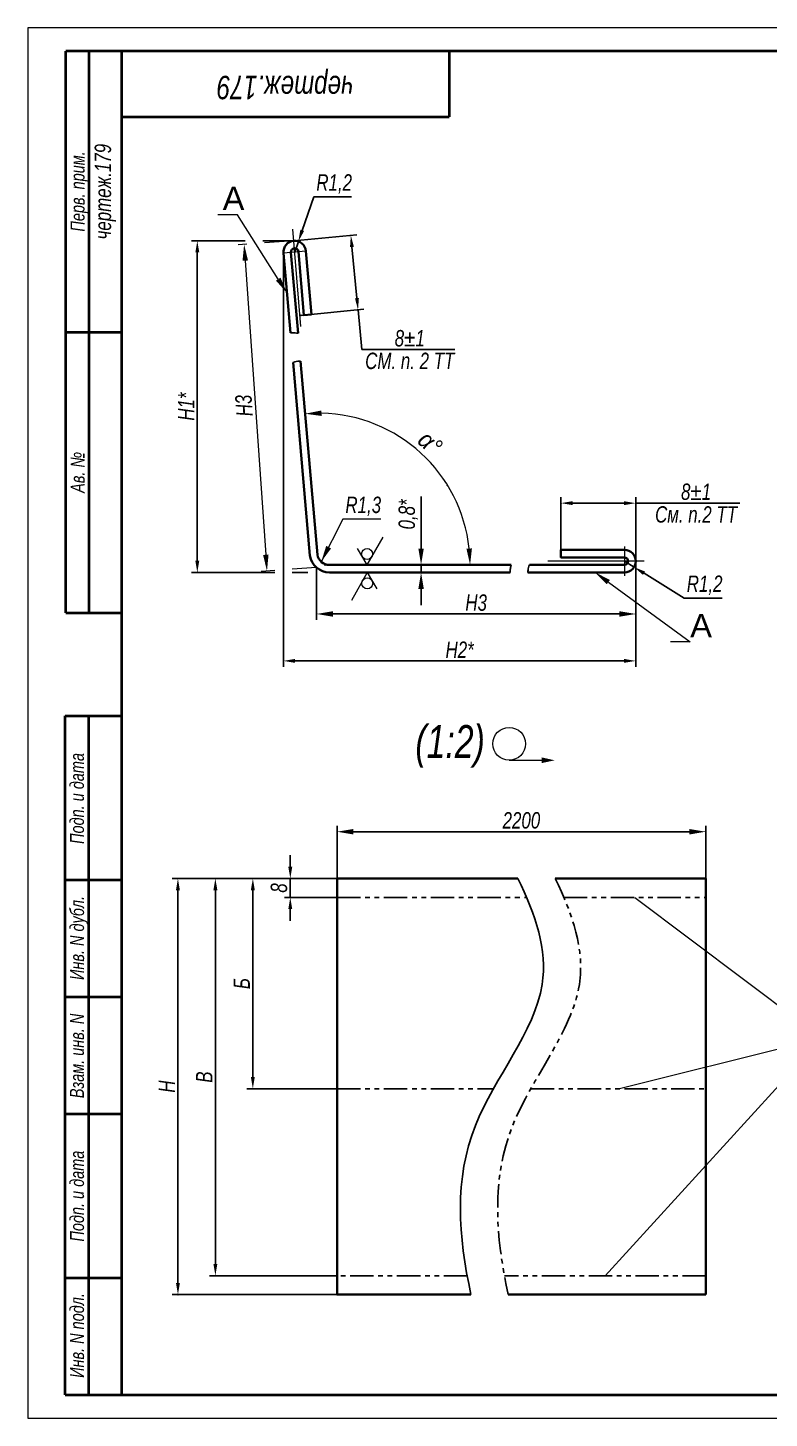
# Model space of a CAD drawing. Header units: millimetres. Extents: x 17332 to 18224, y 974 to 2042.
# Drawn here: x 17771 to 17929.4, y 973.7 to 1270.7 of the extents above; entities that cross this region are included whole.
import ezdxf
from ezdxf import colors
from ezdxf.entities.mleader import LeaderData, LeaderLine
from ezdxf.math import Vec2, Vec3

# ---------------------------------------------------------------- set-up
doc = ezdxf.new("R2010")
doc.units = ezdxf.units.MM
doc.linetypes.add('LT_04', pattern=[20, 10, -2, 2, -2, 2, -2])
doc.layers.add('Layer_01', color=7, linetype='Continuous', plot=False)
for name, color, linetype, lineweight in [('Layer_04', 1, 'Continuous', 15), ('Layer_08', 5, 'Continuous', 13), ('Layer_09', 1, 'Continuous', 15), ('Layer_10', 82, 'Continuous', 13), ('Layer_12', 7, 'Continuous', 35), ('Layer_13', 6, 'Continuous', 13), ('Layer_14', 7, 'Continuous', 40)]:
    doc.layers.add(name, color=color, linetype=linetype, lineweight=lineweight)
doc.layers.add('Layer_05', color=6, linetype='Continuous')
doc.styles.get("Standard").update_dxf_attribs({"font": 'arial.ttf'})
doc.styles.add('Style_01', font='ARIALNI.TTF', dxfattribs={"width": 0.9, "height": 3.5})
doc.dimstyles.new('DimStyle_02', dxfattribs={"dimtxt": 3.5, "dimasz": 2.5, "dimexe": 1.25, "dimexo": 0, "dimtad": 1, "dimlfac": 2, "dimtxsty": 'Style_01', "dimcen": 2.5, "dimazin": 3, "dimtfac": 1, "dimtmove": 0, "dimatfit": 3})
doc.dimstyles.new('DimStyle_03', dxfattribs={"dimtxt": 3.5, "dimasz": 3.5, "dimexe": 1.25, "dimexo": 0, "dimtad": 1, "dimdec": 1, "dimlfac": 0.5, "dimtxsty": 'Style_01', "dimcen": 2.5, "dimazin": 3, "dimtfac": 1, "dimtdec": 1, "dimtmove": 0, "dimatfit": 3})
doc.dimstyles.new('DimStyle_04', dxfattribs={"dimtxt": 3.5, "dimasz": 2.5, "dimexe": 1.25, "dimexo": 0, "dimtad": 1, "dimdec": 1, "dimlfac": 0.5, "dimtxsty": 'Style_01', "dimcen": 2.5, "dimazin": 3, "dimtfac": 1, "dimtdec": 1, "dimtmove": 0, "dimatfit": 3})

# ---------------------------------------------------------------- blocks, each defined once
blk = doc.blocks.new('*D11283')
at = {"layer": 'Layer_01', "color": 0, "ltscale": 0.04}
for p in [(17828.7, 1206.3), (17830.97, 1180.28), (17860.69, 1173.02), (17834.56, 1156), (17855.05, 1156)]:
    blk.add_point(p, dxfattribs=at)
at = {"layer": 'Layer_09', "color": 0, "lineweight": -2, "ltscale": 0.04}
blk.add_line((17855.05, 1156), (17866.77, 1156), dxfattribs=at)
at = {"layer": 'Layer_09', "color": 0, "ltscale": 0.04}
blk.add_arc((17833.1, 1156), 32.42, 6.1891, 88.8109, dxfattribs=at)
for points in [[(17833.79, 1187.83), (17833.75, 1189), (17830.27, 1188.3)], [(17865.91, 1159.53), (17864.74, 1159.47), (17865.52, 1156)]]:
    blk.add_solid(points, dxfattribs=at)
at = {"layer": 'Layer_09', "color": 0, "ltscale": 0.04, "insert": (17856.98, 1182.06), "char_height": 3.5, "attachment_point": 5, "rotation": 317.5, "style": 'Style_01'}
blk.add_mtext('{\\fArial|b0|i1|c0|p34;\\H1.08333x;α%%D}', dxfattribs=at)
blk = doc.blocks.new('*D11322')
at = {"layer": 'Layer_01', "color": 0}
for p in [(17837.11, 1089.02), (17803.11, 1000.15), (17837.11, 1000.15)]:
    blk.add_point(p, dxfattribs=at)
at = {"layer": 'Layer_04', "color": 0, "lineweight": -2}
for p, q in [((17837.11, 1089.02), (17801.86, 1089.02)), ((17803.11, 1086.52), (17803.11, 1002.65)), ((17837.11, 1000.15), (17801.86, 1000.15))]:
    blk.add_line(p, q, dxfattribs=at)
at = {"layer": 'Layer_04', "color": 0}
for points in [[(17802.69, 1086.52), (17803.53, 1086.52), (17803.11, 1089.02)], [(17802.69, 1002.65), (17803.53, 1002.65), (17803.11, 1000.15)]]:
    blk.add_solid(points, dxfattribs=at)
at = {"layer": 'Layer_04', "color": 0, "insert": (17800.73, 1044.58), "char_height": 3.5, "attachment_point": 5, "rotation": 90, "style": 'Style_01'}
blk.add_mtext('H', dxfattribs=at)
blk = doc.blocks.new('*D11287')
at = {"layer": 'Layer_01', "color": 0}
for p in [(17837.11, 1089.02), (17819.11, 1044.12), (17837.11, 1044.12)]:
    blk.add_point(p, dxfattribs=at)
at = {"layer": 'Layer_04', "color": 0, "lineweight": -2}
for p, q in [((17837.11, 1089.02), (17817.86, 1089.02)), ((17819.11, 1086.52), (17819.11, 1046.62)), ((17837.11, 1044.12), (17817.86, 1044.12))]:
    blk.add_line(p, q, dxfattribs=at)
at = {"layer": 'Layer_04', "color": 0}
for points in [[(17818.69, 1086.52), (17819.53, 1086.52), (17819.11, 1089.02)], [(17818.69, 1046.62), (17819.53, 1046.62), (17819.11, 1044.12)]]:
    blk.add_solid(points, dxfattribs=at)
at = {"layer": 'Layer_04', "color": 0, "insert": (17816.73, 1066.57), "char_height": 3.5, "attachment_point": 5, "rotation": 90, "style": 'Style_01'}
blk.add_mtext('Б', dxfattribs=at)
blk = doc.blocks.new('*D11323')
at = {"layer": 'Layer_01', "color": 0}
for p in [(17837.11, 1089.02), (17811.11, 1004.18), (17837.11, 1004.18)]:
    blk.add_point(p, dxfattribs=at)
at = {"layer": 'Layer_04', "color": 0, "lineweight": -2}
for p, q in [((17837.11, 1089.02), (17809.86, 1089.02)), ((17811.11, 1086.52), (17811.11, 1006.68)), ((17837.11, 1004.18), (17809.86, 1004.18))]:
    blk.add_line(p, q, dxfattribs=at)
at = {"layer": 'Layer_04', "color": 0}
for points in [[(17810.69, 1086.52), (17811.53, 1086.52), (17811.11, 1089.02)], [(17810.69, 1006.68), (17811.53, 1006.68), (17811.11, 1004.18)]]:
    blk.add_solid(points, dxfattribs=at)
at = {"layer": 'Layer_04', "color": 0, "insert": (17808.73, 1046.6), "char_height": 3.5, "attachment_point": 5, "rotation": 90, "style": 'Style_01'}
blk.add_mtext('B', dxfattribs=at)
blk = doc.blocks.new('*D11324')
at = {"layer": 'Layer_01', "color": 0}
for p in [(17827.11, 1089.02), (17837.11, 1089.02), (17837.11, 1084.99)]:
    blk.add_point(p, dxfattribs=at)
at = {"layer": 'Layer_04', "color": 0, "lineweight": -2}
for p, q in [((17827.11, 1091.52), (17827.11, 1094.02)), ((17837.11, 1089.02), (17825.86, 1089.02)), ((17827.11, 1084.99), (17827.11, 1089.02)), ((17837.11, 1084.99), (17825.86, 1084.99)), ((17827.11, 1082.49), (17827.11, 1079.99))]:
    blk.add_line(p, q, dxfattribs=at)
at = {"layer": 'Layer_04', "color": 0}
for points in [[(17826.69, 1091.52), (17827.53, 1091.52), (17827.11, 1089.02)], [(17826.69, 1082.49), (17827.53, 1082.49), (17827.11, 1084.99)]]:
    blk.add_solid(points, dxfattribs=at)
at = {"layer": 'Layer_04', "color": 0, "insert": (17824.7, 1087), "char_height": 3.5, "attachment_point": 5, "rotation": 90, "style": 'Style_01'}
blk.add_mtext('8', dxfattribs=at)
blk = doc.blocks.new('*D11325')
at = {"layer": 'Layer_01', "color": 0}
for p in [(17828.05, 1225.25), (17807.25, 1154.4), (17835.47, 1154.4)]:
    blk.add_point(p, dxfattribs=at)
at = {"layer": 'Layer_04', "color": 0, "lineweight": -2}
for p, q in [((17817.48, 1225.25), (17806, 1225.25)), ((17828.05, 1225.25), (17821.23, 1225.25)), ((17807.25, 1222.75), (17807.25, 1156.9)), ((17823.78, 1154.4), (17806, 1154.4)), ((17830.85, 1154.4), (17827.53, 1154.4)), ((17835.47, 1154.4), (17834.6, 1154.4))]:
    blk.add_line(p, q, dxfattribs=at)
at = {"layer": 'Layer_04', "color": 0}
for points in [[(17806.83, 1222.75), (17807.67, 1222.75), (17807.25, 1225.25)], [(17806.83, 1156.9), (17807.67, 1156.9), (17807.25, 1154.4)]]:
    blk.add_solid(points, dxfattribs=at)
at = {"layer": 'Layer_04', "color": 0, "insert": (17804.87, 1189.83), "char_height": 3.5, "attachment_point": 5, "rotation": 90, "style": 'Style_01'}
blk.add_mtext('H1*', dxfattribs=at)
blk = doc.blocks.new('*D11326')
at = {"layer": 'Layer_01', "color": 0}
for p in [(17825.65, 1222.85), (17900.9, 1156.8), (17900.9, 1135.51)]:
    blk.add_point(p, dxfattribs=at)
at = {"layer": 'Layer_04', "color": 0, "lineweight": -2}
for p, q in [((17825.65, 1222.85), (17825.65, 1134.26)), ((17900.9, 1156.8), (17900.9, 1134.26)), ((17828.15, 1135.51), (17898.4, 1135.51))]:
    blk.add_line(p, q, dxfattribs=at)
at = {"layer": 'Layer_04', "color": 0}
for points in [[(17828.15, 1135.93), (17828.15, 1135.09), (17825.65, 1135.51)], [(17898.4, 1135.93), (17898.4, 1135.09), (17900.9, 1135.51)]]:
    blk.add_solid(points, dxfattribs=at)
at = {"layer": 'Layer_04', "color": 0, "insert": (17863.28, 1137.89), "char_height": 3.5, "attachment_point": 5, "style": 'Style_01'}
blk.add_mtext('H2*', dxfattribs=at)
blk = doc.blocks.new('*D11320')
at = {"layer": 'Layer_01', "color": 0}
for p in [(17884.9, 1169.2), (17884.9, 1157.6), (17900.9, 1156.8)]:
    blk.add_point(p, dxfattribs=at)
at = {"layer": 'Layer_04', "color": 0, "lineweight": -2}
for p, q in [((17884.9, 1157.6), (17884.9, 1170.45)), ((17900.9, 1156.8), (17900.9, 1170.45)), ((17887.4, 1169.2), (17898.4, 1169.2)), ((17900.9, 1169.2), (17923.17, 1169.2))]:
    blk.add_line(p, q, dxfattribs=at)
at = {"layer": 'Layer_04', "color": 0}
for points in [[(17887.4, 1169.62), (17887.4, 1168.79), (17884.9, 1169.2)], [(17898.4, 1169.62), (17898.4, 1168.79), (17900.9, 1169.2)]]:
    blk.add_solid(points, dxfattribs=at)
at = {"layer": 'Layer_04', "color": 0, "char_height": 3.5, "attachment_point": 5, "style": 'Style_01'}
for s, insert in [('8%%P1', (17913.79, 1171.62)), ('См. п.2 ТТ', (17913.79, 1166.77))]:
    blk.add_mtext(s, dxfattribs=dict(at, insert=insert))
blk = doc.blocks.new('*D11321')
at = {"layer": 'Layer_01', "color": 0}
for p in [(17827.84, 1225.24), (17829.38, 1209.31), (17841.58, 1210.49)]:
    blk.add_point(p, dxfattribs=at)
at = {"layer": 'Layer_04', "color": 0, "lineweight": -2}
for p, q in [((17827.84, 1225.24), (17841.29, 1226.54)), ((17840.28, 1223.93), (17841.34, 1212.98)), ((17829.38, 1209.31), (17842.83, 1210.61)), ((17841.58, 1210.49), (17842.4, 1202)), ((17842.4, 1202), (17862.24, 1202))]:
    blk.add_line(p, q, dxfattribs=at)
at = {"layer": 'Layer_04', "color": 0}
for points in [[(17840.7, 1223.97), (17839.87, 1223.89), (17840.04, 1226.42)], [(17841.76, 1213.02), (17840.93, 1212.94), (17841.58, 1210.49)]]:
    blk.add_solid(points, dxfattribs=at)
at = {"layer": 'Layer_04', "color": 0, "char_height": 3.5, "attachment_point": 5, "style": 'Style_01'}
for s, insert in [('8%%P1', (17852.63, 1204.41)), ('СМ. п. 2 ТТ', (17852.63, 1199.57))]:
    blk.add_mtext(s, dxfattribs=dict(at, insert=insert))
blk = doc.blocks.new('*D11284')
at = {"layer": 'Layer_01', "color": 0}
for p in [(17828.84, 1225.12), (17828.05, 1222.85)]:
    blk.add_point(p, dxfattribs=at)
at = {"layer": 'Layer_04', "color": 0, "lineweight": -2}
for p, q in [((17832.13, 1234.64), (17829.65, 1227.48)), ((17840.22, 1234.64), (17832.13, 1234.64)), ((17828.05, 1222.85), (17828.84, 1225.12))]:
    blk.add_line(p, q, dxfattribs=at)
at = {"layer": 'Layer_04', "color": 0}
blk.add_solid([(17829.26, 1227.61), (17830.05, 1227.34), (17828.84, 1225.12)], dxfattribs=at)
at = {"layer": 'Layer_04', "color": 0, "insert": (17836.49, 1237.38), "char_height": 3.5, "attachment_point": 5, "style": 'Style_01'}
blk.add_mtext('R1,2', dxfattribs=at)
blk = doc.blocks.new('*D11285')
at = {"layer": 'Layer_01', "color": 0}
for p in [(17898.5, 1156.8), (17900.54, 1155.54)]:
    blk.add_point(p, dxfattribs=at)
at = {"layer": 'Layer_04', "color": 0, "lineweight": -2}
for p, q in [((17898.5, 1156.8), (17900.54, 1155.54)), ((17911.26, 1148.93), (17902.67, 1154.23)), ((17919.35, 1148.93), (17911.26, 1148.93))]:
    blk.add_line(p, q, dxfattribs=at)
at = {"layer": 'Layer_04', "color": 0}
blk.add_solid([(17902.89, 1154.59), (17902.45, 1153.88), (17900.54, 1155.54)], dxfattribs=at)
at = {"layer": 'Layer_04', "color": 0, "insert": (17915.62, 1151.67), "char_height": 3.5, "attachment_point": 5, "style": 'Style_01'}
blk.add_mtext('R1,2', dxfattribs=at)
blk = doc.blocks.new('*D11286')
at = {"layer": 'Layer_01', "color": 0}
for p in [(17859.58, 1156), (17855.05, 1154.4), (17855.99, 1154.4)]:
    blk.add_point(p, dxfattribs=at)
at = {"layer": 'Layer_04', "color": 0, "lineweight": -2}
for p, q in [((17855.05, 1159.5), (17855.05, 1170.59)), ((17859.58, 1156), (17853.8, 1156)), ((17855.05, 1154.4), (17855.05, 1156)), ((17855.99, 1154.4), (17853.8, 1154.4)), ((17855.05, 1150.9), (17855.05, 1147.4))]:
    blk.add_line(p, q, dxfattribs=at)
at = {"layer": 'Layer_04', "color": 0}
for points in [[(17854.47, 1159.5), (17855.63, 1159.5), (17855.05, 1156)], [(17854.47, 1150.9), (17855.63, 1150.9), (17855.05, 1154.4)]]:
    blk.add_solid(points, dxfattribs=at)
at = {"layer": 'Layer_04', "color": 0, "insert": (17852.31, 1166.8), "char_height": 3.5, "attachment_point": 5, "rotation": 90, "style": 'Style_01'}
blk.add_mtext('0,8*', dxfattribs=at)
blk = doc.blocks.new('*D11327')
at = {"layer": 'Layer_01', "color": 0}
for p in [(17915.86, 1099.02), (17837.11, 1089.02), (17915.86, 1089.02)]:
    blk.add_point(p, dxfattribs=at)
at = {"layer": 'Layer_04', "color": 0, "lineweight": -2}
for p, q in [((17837.11, 1089.02), (17837.11, 1100.27)), ((17840.61, 1099.02), (17912.36, 1099.02)), ((17915.86, 1089.02), (17915.86, 1100.27))]:
    blk.add_line(p, q, dxfattribs=at)
at = {"layer": 'Layer_04', "color": 0}
for points in [[(17840.61, 1099.6), (17840.61, 1098.43), (17837.11, 1099.02)], [(17912.36, 1099.6), (17912.36, 1098.43), (17915.86, 1099.02)]]:
    blk.add_solid(points, dxfattribs=at)
at = {"layer": 'Layer_04', "color": 0, "insert": (17876.48, 1101.43), "char_height": 3.5, "attachment_point": 5, "style": 'Style_01'}
blk.add_mtext('2200', dxfattribs=at)
blk = doc.blocks.new('*D11339')
at = {"layer": 'Layer_01', "color": 0}
for p in [(17832.72, 1155.43), (17900.9, 1156.8), (17900.9, 1145.53)]:
    blk.add_point(p, dxfattribs=at)
at = {"layer": 'Layer_09', "color": 0, "lineweight": -2}
for p, q in [((17832.72, 1155.43), (17832.72, 1144.28)), ((17900.9, 1156.8), (17900.9, 1149.93)), ((17836.22, 1145.53), (17897.4, 1145.53)), ((17900.9, 1146.18), (17900.9, 1144.28))]:
    blk.add_line(p, q, dxfattribs=at)
at = {"layer": 'Layer_09', "color": 0}
for points in [[(17836.22, 1146.12), (17836.22, 1144.95), (17832.72, 1145.53)], [(17897.4, 1146.12), (17897.4, 1144.95), (17900.9, 1145.53)]]:
    blk.add_solid(points, dxfattribs=at)
at = {"layer": 'Layer_09', "color": 0, "insert": (17866.81, 1147.94), "char_height": 3.5, "attachment_point": 5, "style": 'Style_01'}
blk.add_mtext('H3', dxfattribs=at)

msp = doc.modelspace()

# ---------------------------------------------------------------- linework, layer by layer
at = {"layer": 'Layer_04'}
for p, q in [((17838.3324, 1165.7828), (17833.721, 1156.6848)), ((17846.4328, 1165.7828), (17838.3324, 1165.7828)), ((17834.4443, 1158.1119), (17835.1677, 1159.5391))]:
    msp.add_line(p, q, dxfattribs=at)
msp.add_solid([(17834.783, 1160.0704), (17835.8237, 1159.5429), (17833.721, 1156.6848)], dxfattribs=at)
at = {"layer": 'Layer_05', "linetype": 'LT_04', "ltscale": 0.5}
for p, q in [((17837.1085, 1084.9882), (17877.5903, 1084.9882)), ((17885.5503, 1084.9882), (17915.8561, 1084.9882)), ((17837.1085, 1044.1153), (17870.5207, 1044.1153)), ((17878.4807, 1044.1153), (17915.8561, 1044.1153)), ((17864.8922, 1004.1759), (17837.1085, 1004.1759)), ((17915.8561, 1004.1759), (17872.8522, 1004.1759))]:
    msp.add_line(p, q, dxfattribs=at)
at = {"layer": 'Layer_05'}
for points, knots in [([(17827.1572, 1205.5506), (17827.2963, 1205.5709), (17827.8275, 1205.6219), (17828.368, 1205.5619), (17828.7695, 1205.4804)], [3.83926855, 3.83926855, 3.83926855, 3.83926855, 4.28033462, 5.51582029, 5.51582029, 5.51582029, 5.51582029]), ([(17827.7069, 1199.2679), (17828.166, 1199.4304), (17828.6909, 1199.5502), (17829.2253, 1199.5591), (17829.2875, 1199.5587)], [2.79969489, 2.79969489, 2.79969489, 2.79969489, 4.28033462, 4.47520962, 4.47520962, 4.47520962, 4.47520962]), ([(17874.1065, 1154.4049), (17874.0843, 1154.6971), (17874.0909, 1155.2347), (17874.2098, 1155.7631), (17874.2826, 1156.0049)], [3.37082404, 3.37082404, 3.37082404, 3.37082404, 4.28033462, 5.05625287, 5.05625287, 5.05625287, 5.05625287]), ([(17877.861, 1154.4049), (17877.8622, 1154.5662), (17877.896, 1155.1055), (17878.0437, 1155.6356), (17878.1829, 1156.0049)], [3.77491418, 3.77491418, 3.77491418, 3.77491418, 4.28033462, 5.47280992, 5.47280992, 5.47280992, 5.47280992]), ([(17875.7215, 1089.0165), (17879.5239, 1081.3413), (17885.5217, 1063.2584), (17861.3354, 1035.9178), (17862.9612, 1012.6443), (17865.7103, 1000.1476)], [26.22103251, 26.22103251, 26.22103251, 26.22103251, 74.42872864, 141.12057319, 214.7793544, 214.7793544, 214.7793544, 214.7793544])]:
    msp.add_open_spline(points, degree=3, knots=knots, dxfattribs=at)
at = {"layer": 'Layer_05', "linetype": 'LT_04', "ltscale": 0.5}
msp.add_open_spline([(17883.6815, 1089.0165), (17887.4839, 1081.3413), (17893.4817, 1063.2584), (17869.2954, 1035.9178), (17870.9212, 1012.6443), (17873.6703, 1000.1476)], degree=3, knots=[26.22103251, 26.22103251, 26.22103251, 26.22103251, 74.42872864, 141.12057319, 214.7793544, 214.7793544, 214.7793544, 214.7793544], dxfattribs=at)
at = {"layer": 'Layer_09'}
for p, q in [((17817.8473, 1224.5387), (17816.0028, 1224.4098)), ((17827.844, 1225.2375), (17821.5882, 1224.8002)), ((17817.4938, 1221.0055), (17821.8851, 1158.1819)), ((17832.7234, 1155.431), (17827.5236, 1155.0675)), ((17823.7827, 1154.806), (17820.8822, 1154.6033))]:
    msp.add_line(p, q, dxfattribs=at)
for points in [[(17818.0757, 1221.0462), (17816.9119, 1220.9648), (17817.2498, 1224.497)], [(17822.467, 1158.2226), (17821.3032, 1158.1412), (17822.1291, 1154.6904)]]:
    msp.add_solid(points, dxfattribs=at)
at = {"layer": 'Layer_10'}
for p, q in [((17829.3891, 1206.9574), (17827.6431, 1227.7241)), ((17830.444, 1223.0558), (17825.6623, 1222.6374)), ((17898.4968, 1159.9159), (17898.4968, 1153.6939)), ((17902.6895, 1156.8049), (17882.1442, 1156.8049))]:
    msp.add_line(p, q, dxfattribs=at)
at = {"layer": 'Layer_12'}
for p, q in [((17827.1572, 1205.5506), (17825.6623, 1222.6374)), ((17828.7695, 1205.4804), (17827.2562, 1222.7769)), ((17830.0354, 1209.3681), (17828.8501, 1222.9163)), ((17831.6294, 1209.5075), (17830.444, 1223.0558)), ((17830.0354, 1209.3681), (17831.6294, 1209.5075)), ((17831.3167, 1158.0078), (17827.7069, 1199.2679)), ((17832.9063, 1158.1967), (17829.2875, 1199.5587)), ((17898.4968, 1159.2049), (17884.8968, 1159.2049)), ((17884.8968, 1157.6049), (17884.8968, 1159.2049)), ((17874.2826, 1156.0049), (17835.474, 1156.0049)), ((17898.4968, 1156.0049), (17878.1829, 1156.0049)), ((17898.4968, 1157.6049), (17884.8968, 1157.6049)), ((17874.1065, 1154.4049), (17835.474, 1154.4049)), ((17898.4968, 1154.4049), (17877.861, 1154.4049)), ((17875.7215, 1089.0165), (17837.1085, 1089.0165)), ((17837.1085, 1000.1476), (17837.1085, 1089.0165)), ((17915.8561, 1089.0165), (17883.6815, 1089.0165)), ((17915.8561, 1000.1476), (17915.8561, 1089.0165)), ((17837.1085, 1000.1476), (17865.7103, 1000.1476)), ((17873.6703, 1000.1476), (17915.8561, 1000.1476))]:
    msp.add_line(p, q, dxfattribs=at)
for centre, radius, start, end in [((17828.0532, 1222.8466), 2.4, 5, 185), ((17828.0532, 1222.8466), 0.8, 5, 185), ((17898.4968, 1156.8049), 2.4, 270, 90), ((17835.474, 1158.6049), 4.2, 188.173428, 270), ((17835.474, 1158.6049), 2.6, 189.033675, 270), ((17898.4968, 1156.8049), 0.8, 270, 90)]:
    msp.add_arc(centre, radius, start, end, dxfattribs=at)
at = {"layer": 'Layer_13'}
for p, q in [((17771.0428, 1270.7417), (17771.0428, 973.7417)), ((18191.0428, 1270.7417), (17771.0428, 1270.7417)), ((17843.5304, 1156.0049), (17846.9494, 1161.9718)), ((17843.5304, 1156.0049), (17841.4939, 1159.5078)), ((17843.5304, 1154.4049), (17840.1829, 1148.4379)), ((17843.5304, 1154.4049), (17845.5986, 1150.9207)), ((17873.8683, 1114.2895), (17880.772, 1114.282)), ((17900.7032, 1084.9882), (17940.6337, 1054.9205)), ((17894.3542, 1004.1759), (17940.6337, 1054.9205)), ((17897.1684, 1044.1153), (17940.6337, 1054.9205)), ((17771.0428, 973.7417), (18191.0428, 973.7417))]:
    msp.add_line(p, q, dxfattribs=at)
for centre, radius in [((17843.5231, 1158.3384), 1.1665), ((17843.5589, 1152.0716), 1.1665), ((17873.8683, 1117.7946), 3.5051)]:
    msp.add_circle(centre, radius, dxfattribs=at)
msp.add_solid([(17880.7722, 1113.6665), (17883.5932, 1114.2781), (17880.7717, 1114.8974)], dxfattribs=at)
at = {"layer": 'Layer_14', "linetype": 'Continuous'}
for p, q in [((18186.0428, 1265.7417), (17779.1661, 1265.7417)), ((17779.1661, 1145.7417), (17779.1661, 1265.7417)), ((17784.1661, 1145.7417), (17784.1661, 1265.7417)), ((17791.0428, 1265.7417), (17791.0428, 978.7417)), ((17861.0428, 1265.7417), (17861.0428, 1251.7417)), ((17791.0428, 1251.7417), (17861.0428, 1251.7417)), ((17779.1661, 1205.7417), (17791.0428, 1205.7417)), ((17779.1661, 1145.7417), (17791.0428, 1145.7417)), ((17779.0428, 978.7417), (17779.0428, 1123.7417)), ((17779.0428, 1123.7417), (17791.0428, 1123.7417)), ((17784.0428, 978.7417), (17784.0428, 1123.7417)), ((17779.0428, 1088.7417), (17791.0428, 1088.7417)), ((17779.0428, 1063.7417), (17791.0428, 1063.7417)), ((17779.0428, 1038.7417), (17791.0428, 1038.7417)), ((17779.0428, 1003.7417), (17791.0428, 1003.7417)), ((17779.0428, 978.7417), (17791.0428, 978.7417)), ((17791.0428, 978.7417), (18186.0428, 978.7417))]:
    msp.add_line(p, q, dxfattribs=at)

# ---------------------------------------------------------------- texts
at = {"layer": 'Layer_04', "insert": (17842.6951, 1168.5183), "char_height": 3.5, "attachment_point": 5, "style": 'Style_01'}
msp.add_mtext('R1,3', dxfattribs=at)
at = {"layer": 'Layer_08', "style": 'Style_01', "width": 0.9}
for s, p in [('Перв. прим.', (17783.1657, 1227.2177)), ('Ав. №', (17783.1669, 1171.4046)), ('Подп. и дата', (17783.0385, 1096.4203)), ('Инв. N дубл.', (17783.0452, 1067.362)), ('Взам. инв. N', (17783.0366, 1042.1004)), ('Подп. и дата', (17783.0426, 1011.477)), ('Инв. N подл.', (17783.041, 982.3675))]:
    msp.add_text(s, height=3, rotation=90, dxfattribs=at).set_placement(p)
msp.add_text('(1:2)', height=7, dxfattribs=at).set_placement((17853.8325, 1114.7978))
at = {"layer": 'Layer_08', "attachment_point": 5, "style": 'Style_01'}
for insert, char_height, width, rotation in [((17826.0428, 1258.7417), 5, 70, 180), ((17787.6045, 1235.7417), 3.5, 60, 90)]:
    msp.add_mtext('чертеж.179', dxfattribs=dict(at, insert=insert, char_height=char_height, width=width, rotation=rotation))
at = {"layer": 'Layer_09', "insert": (17817.2413, 1190.0267), "char_height": 3.5, "attachment_point": 5, "rotation": 93.998375, "style": 'Style_01'}
msp.add_mtext('H3', dxfattribs=at)

# ---------------------------------------------------------------- dimensions: what is measured, and where the dimension line sits
at = {"layer": 'Layer_04'}
for center, mpoint, picture, middle in [((17828.0532, 1222.8466), (17828.8369, 1225.1151), '*D11284', (17836.4882, 1234.6435)), ((17898.4968, 1156.8049), (17900.5394, 1155.5448), '*D11285', (17915.6204, 1148.9305))]:
    dim = msp.add_radius_dim(center=center, mpoint=mpoint, dimstyle='DimStyle_04', dxfattribs=at)
    dim.commit()
    dim.dimension.update_dxf_attribs({"geometry": picture, "text_midpoint": middle, "dimtype": 164})
dim = msp.add_linear_dim(base=(17807.2498, 1154.4049), p1=(17828.0532, 1225.2466), p2=(17835.474, 1154.4049), angle=90, text='H1*', dimstyle='DimStyle_02', override={"dimlim": 1, "dimtm": 1}, dxfattribs=at)
dim.commit()
dim.dimension.update_dxf_attribs({"geometry": '*D11325', "text_midpoint": (17804.8676, 1189.8258)})
for base, p1, p2, angle, text, dimstyle, picture, middle, dimtype in [((17841.5811, 1210.4907), (17827.844, 1225.2375), (17829.3843, 1209.3111), 275.524021, '<>%%P1\\XСМ. п. 2 ТТ', 'DimStyle_04', '*D11321', (17852.6317, 1202.0028), 161), ((17855.0484, 1154.4049), (17859.5827, 1156.0049), (17855.991, 1154.4049), 90, '<>*', 'DimStyle_03', '*D11286', (17855.0484, 1166.7992), 160)]:
    dim = msp.add_linear_dim(base=base, p1=p1, p2=p2, angle=angle, text=text, dimstyle=dimstyle, dxfattribs=at)
    dim.commit()
    dim.dimension.update_dxf_attribs({"geometry": picture, "text_midpoint": middle, "dimtype": dimtype})
for base, p1, p2, text, dimstyle, picture, middle in [((17900.8968, 1135.5087), (17825.6532, 1222.8466), (17900.8968, 1156.8049), 'H2*', 'DimStyle_02', '*D11326', (17863.275, 1137.8909)), ((17915.8561, 1099.0165), (17837.1085, 1089.0165), (17915.8561, 1089.0165), '2200', 'DimStyle_03', '*D11327', (17876.4823, 1101.4285))]:
    dim = msp.add_linear_dim(base=base, p1=p1, p2=p2, text=text, dimstyle=dimstyle, dxfattribs=at)
    dim.commit()
    dim.dimension.update_dxf_attribs({"geometry": picture, "text_midpoint": middle})
dim = msp.add_linear_dim(base=(17884.8968, 1169.2049), p1=(17900.8968, 1156.8049), p2=(17884.8968, 1157.6049), text='<>%%P1\\XСм. п.2 ТТ', dimstyle='DimStyle_04', dxfattribs=at)
dim.commit()
dim.dimension.update_dxf_attribs({"geometry": '*D11320', "text_midpoint": (17913.7853, 1169.2049), "dimtype": 160})
for base, p1, p2, text, picture, middle in [((17827.1085, 1089.0165), (17837.1085, 1084.9882), (17837.1085, 1089.0165), '8', '*D11324', (17824.6965, 1087.0024)), ((17803.1085, 1000.1476), (17837.1085, 1089.0165), (17837.1085, 1000.1476), 'H', '*D11322', (17800.7335, 1044.5821)), ((17811.1085, 1004.1759), (17837.1085, 1089.0165), (17837.1085, 1004.1759), 'B', '*D11323', (17808.7335, 1046.5962)), ((17819.1085, 1044.1153), (17837.1085, 1089.0165), (17837.1085, 1044.1153), 'Б', '*D11287', (17816.7335, 1066.5659))]:
    dim = msp.add_linear_dim(base=base, p1=p1, p2=p2, angle=90, text=text, dimstyle='DimStyle_02', dxfattribs=at)
    dim.commit()
    dim.dimension.update_dxf_attribs({"geometry": picture, "text_midpoint": middle})
at = {"layer": 'Layer_09', "ltscale": 0.04}
dim = msp.add_angular_dim_2l(base=(17860.6889, 1173.0232), line1=((17834.5641, 1156.0049), (17855.0484, 1156.0049)), line2=((17828.6982, 1206.2952), (17830.9745, 1180.277)), text='{\\fArial|b0|i1|c0|p34;\\H1.08333x;α%%D}', dimstyle='DimStyle_02', override={"dimasz": 3.5, "dimgap": 1, "dimdec": 1, "dimlfac": 1, "dimlwd": -1}, dxfattribs=at)
dim.commit()
dim.dimension.update_dxf_attribs({"geometry": '*D11283', "text_midpoint": (17856.9762, 1182.0633)})
at = {"layer": 'Layer_09'}
dim = msp.add_linear_dim(base=(17900.8968, 1145.5318), p1=(17832.7234, 1155.431), p2=(17900.8968, 1156.8049), text='H3', dimstyle='DimStyle_03', dxfattribs=at)
dim.commit()
dim.dimension.update_dxf_attribs({"geometry": '*D11339', "text_midpoint": (17866.8101, 1147.9438)})

# ---------------------------------------------------------------- leaders
ml = msp.add_multileader_mtext('Standard', dxfattribs=at)
ml.set_content('А', color=256)
ml.set_leader_properties(color=256, lineweight=-1)
ml.build(insert=Vec2(0, 0))
ml.multileader.update_dxf_attribs({"text_left_attachment_type": 6, "text_right_attachment_type": 6, "dogleg_length": 0, "arrow_head_size": 3.5})
ctx = ml.context
ctx.base_point, ctx.char_height, ctx.arrow_head_size, ctx.landing_gap_size, ctx.plane_origin = Vec3(17812.6608, 1230.7914), 5, 3.5, 0, Vec3(17828.5463, 1215.7125)
ctx.left_attachment, ctx.right_attachment = 6, 6
notes = []
notes.append((ctx, [(1, (1, 1, 0), (17815.8439, 1230.7914), (-1, 0), 0, [(0, [(17826.4098, 1214.094)], 0, [])])]))
ctx.mtext.insert, ctx.mtext.flow_direction = Vec3(17812.6608, 1236.7914), 5
ml = msp.add_multileader_mtext('Standard', dxfattribs=at)
ml.set_content('А', color=256)
ml.set_leader_properties(color=256, lineweight=-1)
ml.build(insert=Vec2(0, 0))
ml.multileader.update_dxf_attribs({"text_left_attachment_type": 6, "text_right_attachment_type": 6, "dogleg_length": 0, "arrow_head_size": 3.5})
ctx = ml.context
ctx.base_point, ctx.char_height, ctx.arrow_head_size, ctx.landing_gap_size, ctx.plane_origin = Vec3(17912.53, 1139.5479), 5, 3.5, 0, Vec3(17899.022, 1122.7364)
ctx.left_attachment, ctx.right_attachment = 6, 6
notes.append((ctx, [(0, (1, 1, 0), (17912.53, 1139.5479), (1, 0), 0, [(0, [(17892.2222, 1154.4049)], 0, [])])]))
ctx.mtext.insert, ctx.mtext.flow_direction = Vec3(17912.53, 1145.5479), 5
for ctx, leaders in notes:
    for number, flags, end, landing, length, lines in leaders:
        leader = LeaderData()
        leader.index, (leader.has_last_leader_line, leader.has_dogleg_vector, leader.attachment_direction) = number, flags
        leader.last_leader_point, leader.dogleg_vector, leader.dogleg_length = Vec3(end), Vec3(landing), length
        for number, points, colour, breaks in lines:
            line = LeaderLine()
            line.index, line.vertices, line.color, line.breaks = number, Vec3.list(points), colors.encode_raw_color(colour), breaks
            leader.lines.append(line)
        ctx.leaders.append(leader)

doc.saveas('drawing.dxf')
